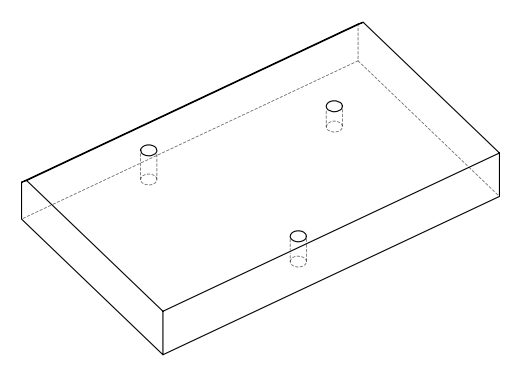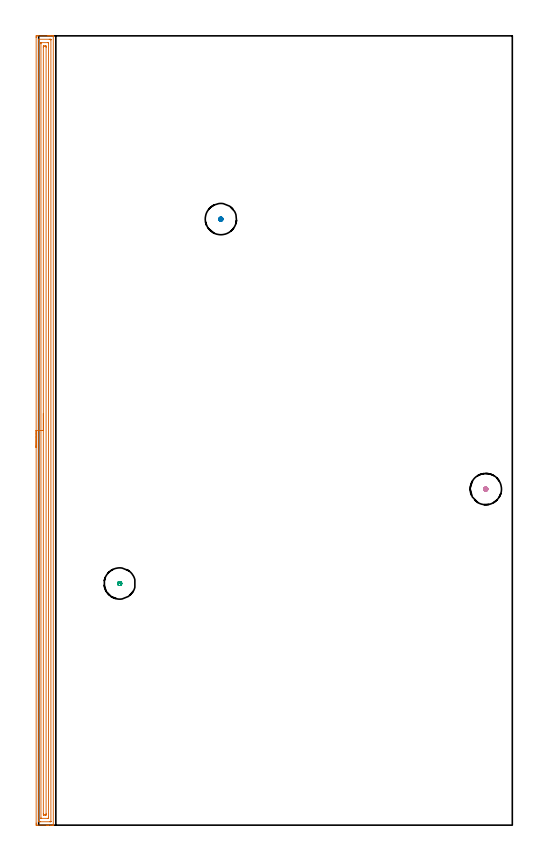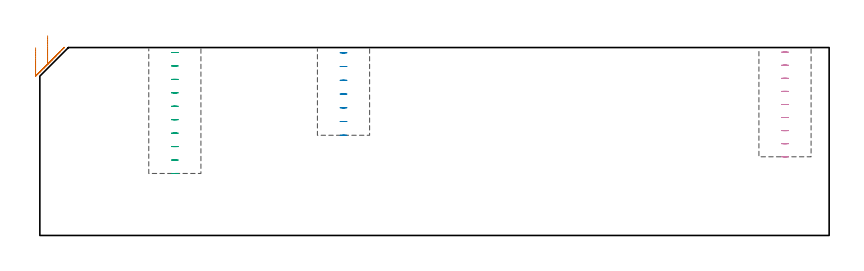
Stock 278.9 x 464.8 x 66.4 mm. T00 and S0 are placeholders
(PLAN: 4 operations, 1 tool changes, 16.3 min)
(1 AREA_MILL | FG_CHAMFER_SURFACE | UGT0205_001 | 15.1 min | 23697 mm3)
(2 MILL_BLIND_HOLE_FROM_SOLID_MATERIAL | STEP1POCKET | NXT0201_012 | Spiral | 0.32 min | 8247 mm3)
(3 MILL_BLIND_HOLE_FROM_SOLID_MATERIAL_1 | STEP1POCKET_1 | NXT0201_012 | Spiral | 0.46 min | 11833 mm3)
(4 MILL_BLIND_HOLE_FROM_SOLID_MATERIAL_2 | STEP1POCKET_2 | NXT0201_012 | Spiral | 0.42 min | 10258 mm3)
(TOOL UGT0205_001 | Chamfer Mill 20 x 3 x 45 deg. | D20 FL50 Z2)
(TOOL NXT0201_012 | ENDMILL 16mm [2P460-1600-NA 1630] | D16 FL38 Z6)
(OP 1 AREA_MILL)
G17 G21 G94 G90
T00 M6
G54
G17 G0 G90 X-1.5 Y222.4 S1061 M3
G43 Z76.4 H0
Z66.3
G94 G1 Y222.438 Z65.428 F250.
Y222.552 Z64.564
Y222.741 Z63.712
Y223.003 Z62.88
Y223.337 Z62.074
Y223.74 Z61.3
Y224.208 Z60.564
Y224.74 Z59.872
Y225.329 Z59.229
Y225.972 Z58.64
Y226.664 Z58.109
Y227.4 Z57.64
Y228.174 Z57.237
Y228.98 Z56.903
Y229.812 Z56.641
Y230.663 Z56.452
Y231.528 Z56.338
Y232.4 Z56.3
Y463.884
X-1.499 Y464.184 Z56.301
X-1.493 Y464.771 Z56.304
X-1.492 Y464.793 Z56.306
X-0.908 Y464.797 Z56.89
X-0.293 Y464.8 Z57.504
X5.333 Z63.128
X5.887 Z63.684
X6.225 Z64.021
X6.778 Z64.575
X7.116 Z64.911
X7.792 Z65.591
X8.151 Z65.951
X8.545 Y464.798 Z66.336
X8.6 Y464.796 Z66.39
Y464.795 Z66.391
Y464.631 Z66.4
Y0.169
X8.597 Y0.01 Z66.388
X8.547 Y0.007 Z66.338
X8.151 Y0. Z65.951
X7.792 Z65.591
X7.116 Z64.911
X5.887 Z63.684
X5.333 Z63.128
X4.718 Z62.514
X-0.908 Y0.001 Z56.89
X-1.151 Y0.003 Z56.646
X-1.492 Y0.007 Z56.306
X-1.494 Y0.029 Z56.304
X-1.498 Y0.616 Z56.302
X-1.5 Y1.209 Z56.3
Y232.4
X-0.086 Z57.714
X-0.085 Y462.537 Z57.715
X-0.082 Y462.677 Z57.718
X-0.079 Y462.768 Z57.721
X-0.073 Y462.791 Z57.727
X-0.065 Y462.793 Z57.735
X-0.016 Y462.796 Z57.784
X0.474 Y462.8 Z58.274
X6.225 Z64.025
X6.716 Y462.798 Z64.516
X7.116 Y462.792 Z64.916
X7.167 Y462.79 Z64.967
X7.179 Y462.606 Z64.979
X7.184 Y462.467 Z64.984
X7.185 Y462.398 Z64.985
Y2.263
X7.182 Y2.123 Z64.982
X7.179 Y2.032 Z64.979
X7.173 Y2.009 Z64.973
X7.165 Y2.007 Z64.965
X7.116 Y2.004 Z64.916
X6.626 Y2. Z64.426
X0.875 Z58.675
X0.384 Y2.001 Z58.184
X-0.016 Y2.008 Z57.784
X-0.067 Y2.01 Z57.733
X-0.079 Y2.193 Z57.721
X-0.084 Y2.332 Z57.716
X-0.085 Y2.402 Z57.715
X-0.086 Y232.4 Z57.714
X1.328 Z59.128
X1.329 Y460.157 Z59.129
X1.33 Y460.611 Z59.13
X1.333 Y460.721 Z59.133
X1.335 Y460.773 Z59.135
X1.341 Y460.79 Z59.141
X1.391 Y460.793 Z59.191
X1.58 Y460.799 Z59.38
X5.521 Z63.321
X5.647 Y460.797 Z63.447
X5.746 Y460.791 Z63.546
X5.766 Y460.787 Z63.566
X5.768 Y460.781 Z63.568
X5.77 Y460.758 Z63.57
X5.771 Y460.611 Z63.571
Y4.643
X5.77 Y4.189 Z63.57
X5.767 Y4.079 Z63.567
X5.765 Y4.027 Z63.565
X5.759 Y4.01 Z63.559
X5.709 Y4.007 Z63.509
X5.52 Y4.001 Z63.32
X1.579 Z59.379
X1.453 Y4.003 Z59.253
X1.354 Y4.009 Z59.154
X1.334 Y4.012 Z59.134
X1.332 Y4.018 Z59.132
X1.33 Y4.042 Z59.13
X1.329 Y4.189 Z59.129
X1.328 Y232.4 Z59.128
X2.743 Z60.543
Y457.932
X2.748 Y458.735 Z60.548
X2.749 Y458.785 Z60.549
X2.792 Y458.79 Z60.592
X2.9 Y458.795 Z60.7
X3.117 Y458.798 Z60.917
X3.575 Y458.8 Z61.375
X3.994 Y458.798 Z61.794
X4.203 Y458.795 Z62.003
X4.308 Y458.791 Z62.108
X4.35 Y458.787 Z62.15
X4.357 Y457.932 Z62.157
Y6.868
X4.352 Y6.065 Z62.152
X4.351 Y6.015 Z62.151
X4.308 Y6.01 Z62.108
X4.2 Y6.005 Z62.
X3.983 Y6.002 Z61.783
X3.525 Y6. Z61.325
X3.106 Y6.001 Z60.906
X2.897 Y6.004 Z60.697
X2.792 Y6.009 Z60.592
X2.75 Y6.013 Z60.55
X2.743 Y6.868 Z60.543
Y232.4
Y233.272 Z60.581
Y234.136 Z60.695
Y234.988 Z60.883
Y235.82 Z61.146
Y236.626 Z61.48
Y237.4 Z61.882
Y238.136 Z62.351
Y238.828 Z62.882
Y239.471 Z63.472
Y240.06 Z64.115
Y240.592 Z64.807
Y241.06 Z65.543
Y241.463 Z66.316
Y241.797 Z67.122
Y242.059 Z67.954
Y242.248 Z68.806
Y242.362 Z69.671
Y242.4 Z70.543
G0 Z76.4
M5
M2
(OP 2 MILL_BLIND_HOLE_FROM_SOLID_MATERIAL)
G17 G21 G94 G90
T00 M6
G54
G17 G0 G90 X107.3 Y356.9 S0 M3
G43 Z76.4 H1
Z64.543
G94 G3 X107.9 Y357.5 R0.6 F250.
X107.3 Y358.1 R0.6
X106.1 Y356.9 R1.2
X107.3 Y358.1 R-1.2
X106.7 Y357.5 R0.6
X107.3 Y356.9 R0.6
G0 Z59.686
G3 X107.9 Y357.5 R0.6
X107.3 Y358.1 R0.6
X106.1 Y356.9 R1.2
X107.3 Y358.1 R-1.2
X106.7 Y357.5 R0.6
X107.3 Y356.9 R0.6
G0 Z54.829
G3 X107.9 Y357.5 R0.6
X107.3 Y358.1 R0.6
X106.1 Y356.9 R1.2
X107.3 Y358.1 R-1.2
X106.7 Y357.5 R0.6
X107.3 Y356.9 R0.6
G0 Z49.971
G3 X107.9 Y357.5 R0.6
X107.3 Y358.1 R0.6
X106.1 Y356.9 R1.2
X107.3 Y358.1 R-1.2
X106.7 Y357.5 R0.6
X107.3 Y356.9 R0.6
G0 Z45.114
G3 X107.9 Y357.5 R0.6
X107.3 Y358.1 R0.6
X106.1 Y356.9 R1.2
X107.3 Y358.1 R-1.2
X106.7 Y357.5 R0.6
X107.3 Y356.9 R0.6
G0 Z40.257
G3 X107.9 Y357.5 R0.6
X107.3 Y358.1 R0.6
X106.1 Y356.9 R1.2
X107.3 Y358.1 R-1.2
X106.7 Y357.5 R0.6
X107.3 Y356.9 R0.6
G0 Z35.4
G3 X107.9 Y357.5 R0.6
X107.3 Y358.1 R0.6
X106.1 Y356.9 R1.2
X107.3 Y358.1 R-1.2
X106.7 Y357.5 R0.6
X107.3 Y356.9 R0.6
G0 Z76.4
M5
M2
(OP 3 MILL_BLIND_HOLE_FROM_SOLID_MATERIAL_1)
G17 G21 G94 G90
T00 M6
G54
G17 G0 G90 X47.7 Y142.3 S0 M3
G43 Z76.4 H1
Z64.65
G94 G3 X48.3 Y142.9 R0.6 F250.
X47.7 Y143.5 R0.6
X46.5 Y142.3 R1.2
X47.7 Y143.5 R-1.2
X47.1 Y142.9 R0.6
X47.7 Y142.3 R0.6
G0 Z59.9
G3 X48.3 Y142.9 R0.6
X47.7 Y143.5 R0.6
X46.5 Y142.3 R1.2
X47.7 Y143.5 R-1.2
X47.1 Y142.9 R0.6
X47.7 Y142.3 R0.6
G0 Z55.15
G3 X48.3 Y142.9 R0.6
X47.7 Y143.5 R0.6
X46.5 Y142.3 R1.2
X47.7 Y143.5 R-1.2
X47.1 Y142.9 R0.6
X47.7 Y142.3 R0.6
G0 Z50.4
G3 X48.3 Y142.9 R0.6
X47.7 Y143.5 R0.6
X46.5 Y142.3 R1.2
X47.7 Y143.5 R-1.2
X47.1 Y142.9 R0.6
X47.7 Y142.3 R0.6
G0 Z45.65
G3 X48.3 Y142.9 R0.6
X47.7 Y143.5 R0.6
X46.5 Y142.3 R1.2
X47.7 Y143.5 R-1.2
X47.1 Y142.9 R0.6
X47.7 Y142.3 R0.6
G0 Z40.9
G3 X48.3 Y142.9 R0.6
X47.7 Y143.5 R0.6
X46.5 Y142.3 R1.2
X47.7 Y143.5 R-1.2
X47.1 Y142.9 R0.6
X47.7 Y142.3 R0.6
G0 Z36.15
G3 X48.3 Y142.9 R0.6
X47.7 Y143.5 R0.6
X46.5 Y142.3 R1.2
X47.7 Y143.5 R-1.2
X47.1 Y142.9 R0.6
X47.7 Y142.3 R0.6
G0 Z31.4
G3 X48.3 Y142.9 R0.6
X47.7 Y143.5 R0.6
X46.5 Y142.3 R1.2
X47.7 Y143.5 R-1.2
X47.1 Y142.9 R0.6
X47.7 Y142.3 R0.6
G0 Z26.65
G3 X48.3 Y142.9 R0.6
X47.7 Y143.5 R0.6
X46.5 Y142.3 R1.2
X47.7 Y143.5 R-1.2
X47.1 Y142.9 R0.6
X47.7 Y142.3 R0.6
G0 Z21.9
G3 X48.3 Y142.9 R0.6
X47.7 Y143.5 R0.6
X46.5 Y142.3 R1.2
X47.7 Y143.5 R-1.2
X47.1 Y142.9 R0.6
X47.7 Y142.3 R0.6
G0 Z76.4
M5
M2
(OP 4 MILL_BLIND_HOLE_FROM_SOLID_MATERIAL_2)
G17 G21 G94 G90
T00 M6
G54
G17 G0 G90 X263.3 Y197.9 S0 M3
G43 Z76.4 H1
Z64.778
G94 G3 X263.9 Y198.5 R0.6 F250.
X263.3 Y199.1 R0.6
X262.1 Y197.9 R1.2
X263.3 Y199.1 R-1.2
X262.7 Y198.5 R0.6
X263.3 Y197.9 R0.6
G0 Z60.156
G3 X263.9 Y198.5 R0.6
X263.3 Y199.1 R0.6
X262.1 Y197.9 R1.2
X263.3 Y199.1 R-1.2
X262.7 Y198.5 R0.6
X263.3 Y197.9 R0.6
G0 Z55.533
G3 X263.9 Y198.5 R0.6
X263.3 Y199.1 R0.6
X262.1 Y197.9 R1.2
X263.3 Y199.1 R-1.2
X262.7 Y198.5 R0.6
X263.3 Y197.9 R0.6
G0 Z50.911
G3 X263.9 Y198.5 R0.6
X263.3 Y199.1 R0.6
X262.1 Y197.9 R1.2
X263.3 Y199.1 R-1.2
X262.7 Y198.5 R0.6
X263.3 Y197.9 R0.6
G0 Z46.289
G3 X263.9 Y198.5 R0.6
X263.3 Y199.1 R0.6
X262.1 Y197.9 R1.2
X263.3 Y199.1 R-1.2
X262.7 Y198.5 R0.6
X263.3 Y197.9 R0.6
G0 Z41.667
G3 X263.9 Y198.5 R0.6
X263.3 Y199.1 R0.6
X262.1 Y197.9 R1.2
X263.3 Y199.1 R-1.2
X262.7 Y198.5 R0.6
X263.3 Y197.9 R0.6
G0 Z37.044
G3 X263.9 Y198.5 R0.6
X263.3 Y199.1 R0.6
X262.1 Y197.9 R1.2
X263.3 Y199.1 R-1.2
X262.7 Y198.5 R0.6
X263.3 Y197.9 R0.6
G0 Z32.422
G3 X263.9 Y198.5 R0.6
X263.3 Y199.1 R0.6
X262.1 Y197.9 R1.2
X263.3 Y199.1 R-1.2
X262.7 Y198.5 R0.6
X263.3 Y197.9 R0.6
G0 Z27.8
G3 X263.9 Y198.5 R0.6
X263.3 Y199.1 R0.6
X262.1 Y197.9 R1.2
X263.3 Y199.1 R-1.2
X262.7 Y198.5 R0.6
X263.3 Y197.9 R0.6
G0 Z76.4
M5
M2
